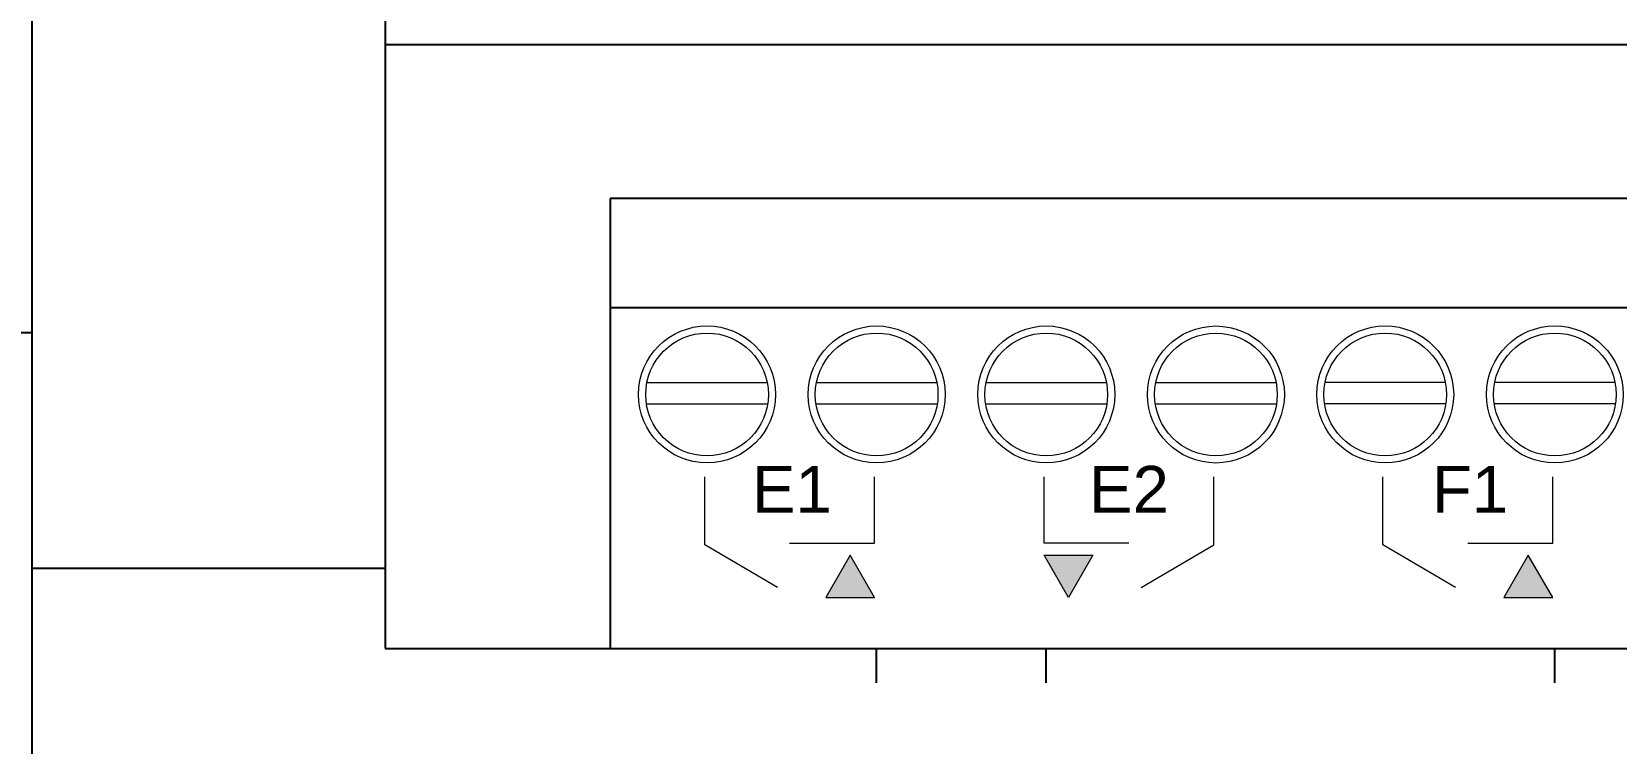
# Model space of a CAD drawing. Header units: millimetres. Extents: x -174 to 283928, y 1291 to 21053.
# Drawn here: x 9321.9 to 9381.2, y 20287.6 to 20314.2 of the extents above; entities that cross this region are included whole.
import ezdxf
from ezdxf.enums import TextEntityAlignment as Align

# ---------------------------------------------------------------- set-up
doc = ezdxf.new("R2010")
doc.units = ezdxf.units.MM
doc.layers.add('Enclosure', color=7, linetype='Continuous')
doc.layers.add('Serigraph', color=7, linetype='Continuous')
doc.styles.add('Arial', font='arial.ttf')

# ---------------------------------------------------------------- blocks, each defined once
blk = doc.blocks.new('*U188')
blk.add_wipeout([(0, 30), (2000, 30), (2000, -30), (0, -30)])
at = {"true_color": 0x2776bb}
h = blk.add_hatch(dxfattribs=at)
h.set_pattern_fill('ANSI35', color=152, scale=4, angle=45)
h.set_pattern_definition([(90, (-4986.77, 1406.27), (-25.4, 0), []), (90, (-4974.07, 1418.97), (-25.4, 0), [31.75, -6.35, 0, -6.35])])
h.paths.add_polyline_path([(2000, -30), (2000, 30), (0, 30), (0, -30)])
blk.add_lwpolyline([(0, 30), (2000, 30), (2000, -30), (0, -30), (0, 30)])
blk = doc.blocks.new('ZIOMB16V3_ENCLOSURE')
at = {"layer": 'Enclosure'}
for p, q in [((0.968, 42.396), (0.968, -47.604)), ((140.968, -25.033), (0.968, -25.033)), ((9.394, -30.776), (9.394, -47.604)), ((60.737, -30.776), (9.394, -30.776)), ((9.394, -34.848), (60.737, -34.848)), ((0.968, -47.604), (140.968, -47.604))]:
    blk.add_line(p, q, dxfattribs=at)
at = {"layer": 'Enclosure', "lineweight": 9}
for points in [[(10.762, -37.656), (15.266, -37.656)], [(17.112, -37.656), (21.616, -37.656)], [(23.462, -37.656), (27.966, -37.656)], [(29.812, -37.657), (34.316, -37.657)], [(40.653, -37.656), (36.15, -37.656)], [(47.003, -37.655), (42.5, -37.655)], [(10.746, -38.456), (15.282, -38.456)], [(17.096, -38.457), (21.632, -38.457)], [(23.446, -38.457), (27.982, -38.457)], [(29.796, -38.457), (34.332, -38.457)], [(40.67, -38.456), (36.134, -38.456)], [(47.02, -38.455), (42.484, -38.455)]]:
    blk.add_lwpolyline(points, dxfattribs=at)
for centre, radius in [((13.014, -38.102), 2.562), ((19.364, -38.103), 2.562), ((25.714, -38.103), 2.562), ((32.064, -38.104), 2.562), ((38.402, -38.102), 2.562), ((44.752, -38.102), 2.562), ((13.014, -38.102), 2.296), ((19.364, -38.103), 2.296), ((25.714, -38.103), 2.296), ((32.064, -38.104), 2.296), ((38.402, -38.102), 2.296), ((44.752, -38.102), 2.296)]:
    blk.add_circle(centre, radius, dxfattribs=at)
blk = doc.blocks.new('ZIOMB16V3_SERIGRAPH')
at = {"layer": 'Serigraph'}
for points in [[(18.314, -43.088), (17.402, -41.509), (16.491, -43.088)], [(26.487, -41.509), (25.576, -43.088), (24.664, -41.509)], [(43.702, -43.088), (42.79, -41.509), (41.879, -43.088)]]:
    blk.add_hatch(color=256, dxfattribs=at).paths.add_polyline_path(points)
at = {"layer": 'Serigraph', "lineweight": 5}
for points in [[(11.962, -41.12), (11.962, -38.581)], [(18.314, -41.056), (18.314, -38.581)], [(24.664, -41.059), (24.664, -38.583)], [(31.016, -41.122), (31.016, -38.583)], [(37.35, -41.12), (37.35, -38.581)], [(43.702, -41.056), (43.702, -38.581)], [(14.678, -42.718), (11.962, -41.12)], [(15.138, -41.056), (18.314, -41.056)], [(18.314, -43.088), (17.402, -41.509), (16.491, -43.088), (18.314, -43.088)], [(27.84, -41.059), (24.664, -41.059)], [(26.487, -41.509), (25.576, -43.088), (24.664, -41.509), (26.487, -41.509)], [(28.3, -42.72), (31.016, -41.122)], [(40.066, -42.718), (37.35, -41.12)], [(40.526, -41.056), (43.702, -41.056)], [(43.702, -43.088), (42.79, -41.509), (41.879, -43.088), (43.702, -43.088)]]:
    blk.add_lwpolyline(points, dxfattribs=at)
at = {"layer": 'Serigraph', "char_height": 1.75, "attachment_point": 5, "style": 'Arial'}
for s, insert in [('E1', (15.221, -39.046)), ('E2', (27.841, -39.046)), ('F1', (40.609, -39.046))]:
    blk.add_mtext(s, dxfattribs=dict(at, insert=insert))
blk = doc.blocks.new('ZIOMB16V3_ATT_DEF')
blk.add_wipeout([(0, 45), (140, 45), (140, -45), (0, -45)])
for p, q in [((18.395, -46.289), (18.395, -45)), ((24.74, -46.289), (24.74, -45)), ((43.783, -46.289), (43.783, -45))]:
    blk.add_line(p, q)
at = {"layer": 'Enclosure'}
blk.add_blockref('ZIOMB16V3_ENCLOSURE', (-0.968, 2.604), dxfattribs=at)
at = {"layer": 'Serigraph'}
blk.add_blockref('ZIOMB16V3_SERIGRAPH', (0, 0), dxfattribs=at)
at = {"color": 3, "style": 'Arial', "flags": 2}
blk.add_attdef('REFERENCE', text='', height=2.5, dxfattribs=at).set_placement((34.247, 28.944), align=Align.CENTER)
at = {"color": 3, "style": 'Arial'}
blk.add_attdef('PHYSICAL_ADD.', text='', height=2.5, dxfattribs=at).set_placement((108.245, 28.959), align=Align.CENTER)

msp = doc.modelspace()

# ---------------------------------------------------------------- linework, layer by layer
at = {"layer": 'Defpoints', "color": 6}
msp.add_lwpolyline([(10161.853, 20264.172), (9321.826, 20264.172), (9321.826, 20294.172), (10161.853, 20294.172)], close=True, dxfattribs=at)

# ---------------------------------------------------------------- next in the draw order: block references
at = {"rotation": 270}
msp.add_blockref('*U188', (9291.853, 20819.172), dxfattribs=at)
msp.add_blockref('ZIOMB16V3_ATT_DEF', (9335.087, 20336.172))

doc.saveas('drawing.dxf')
